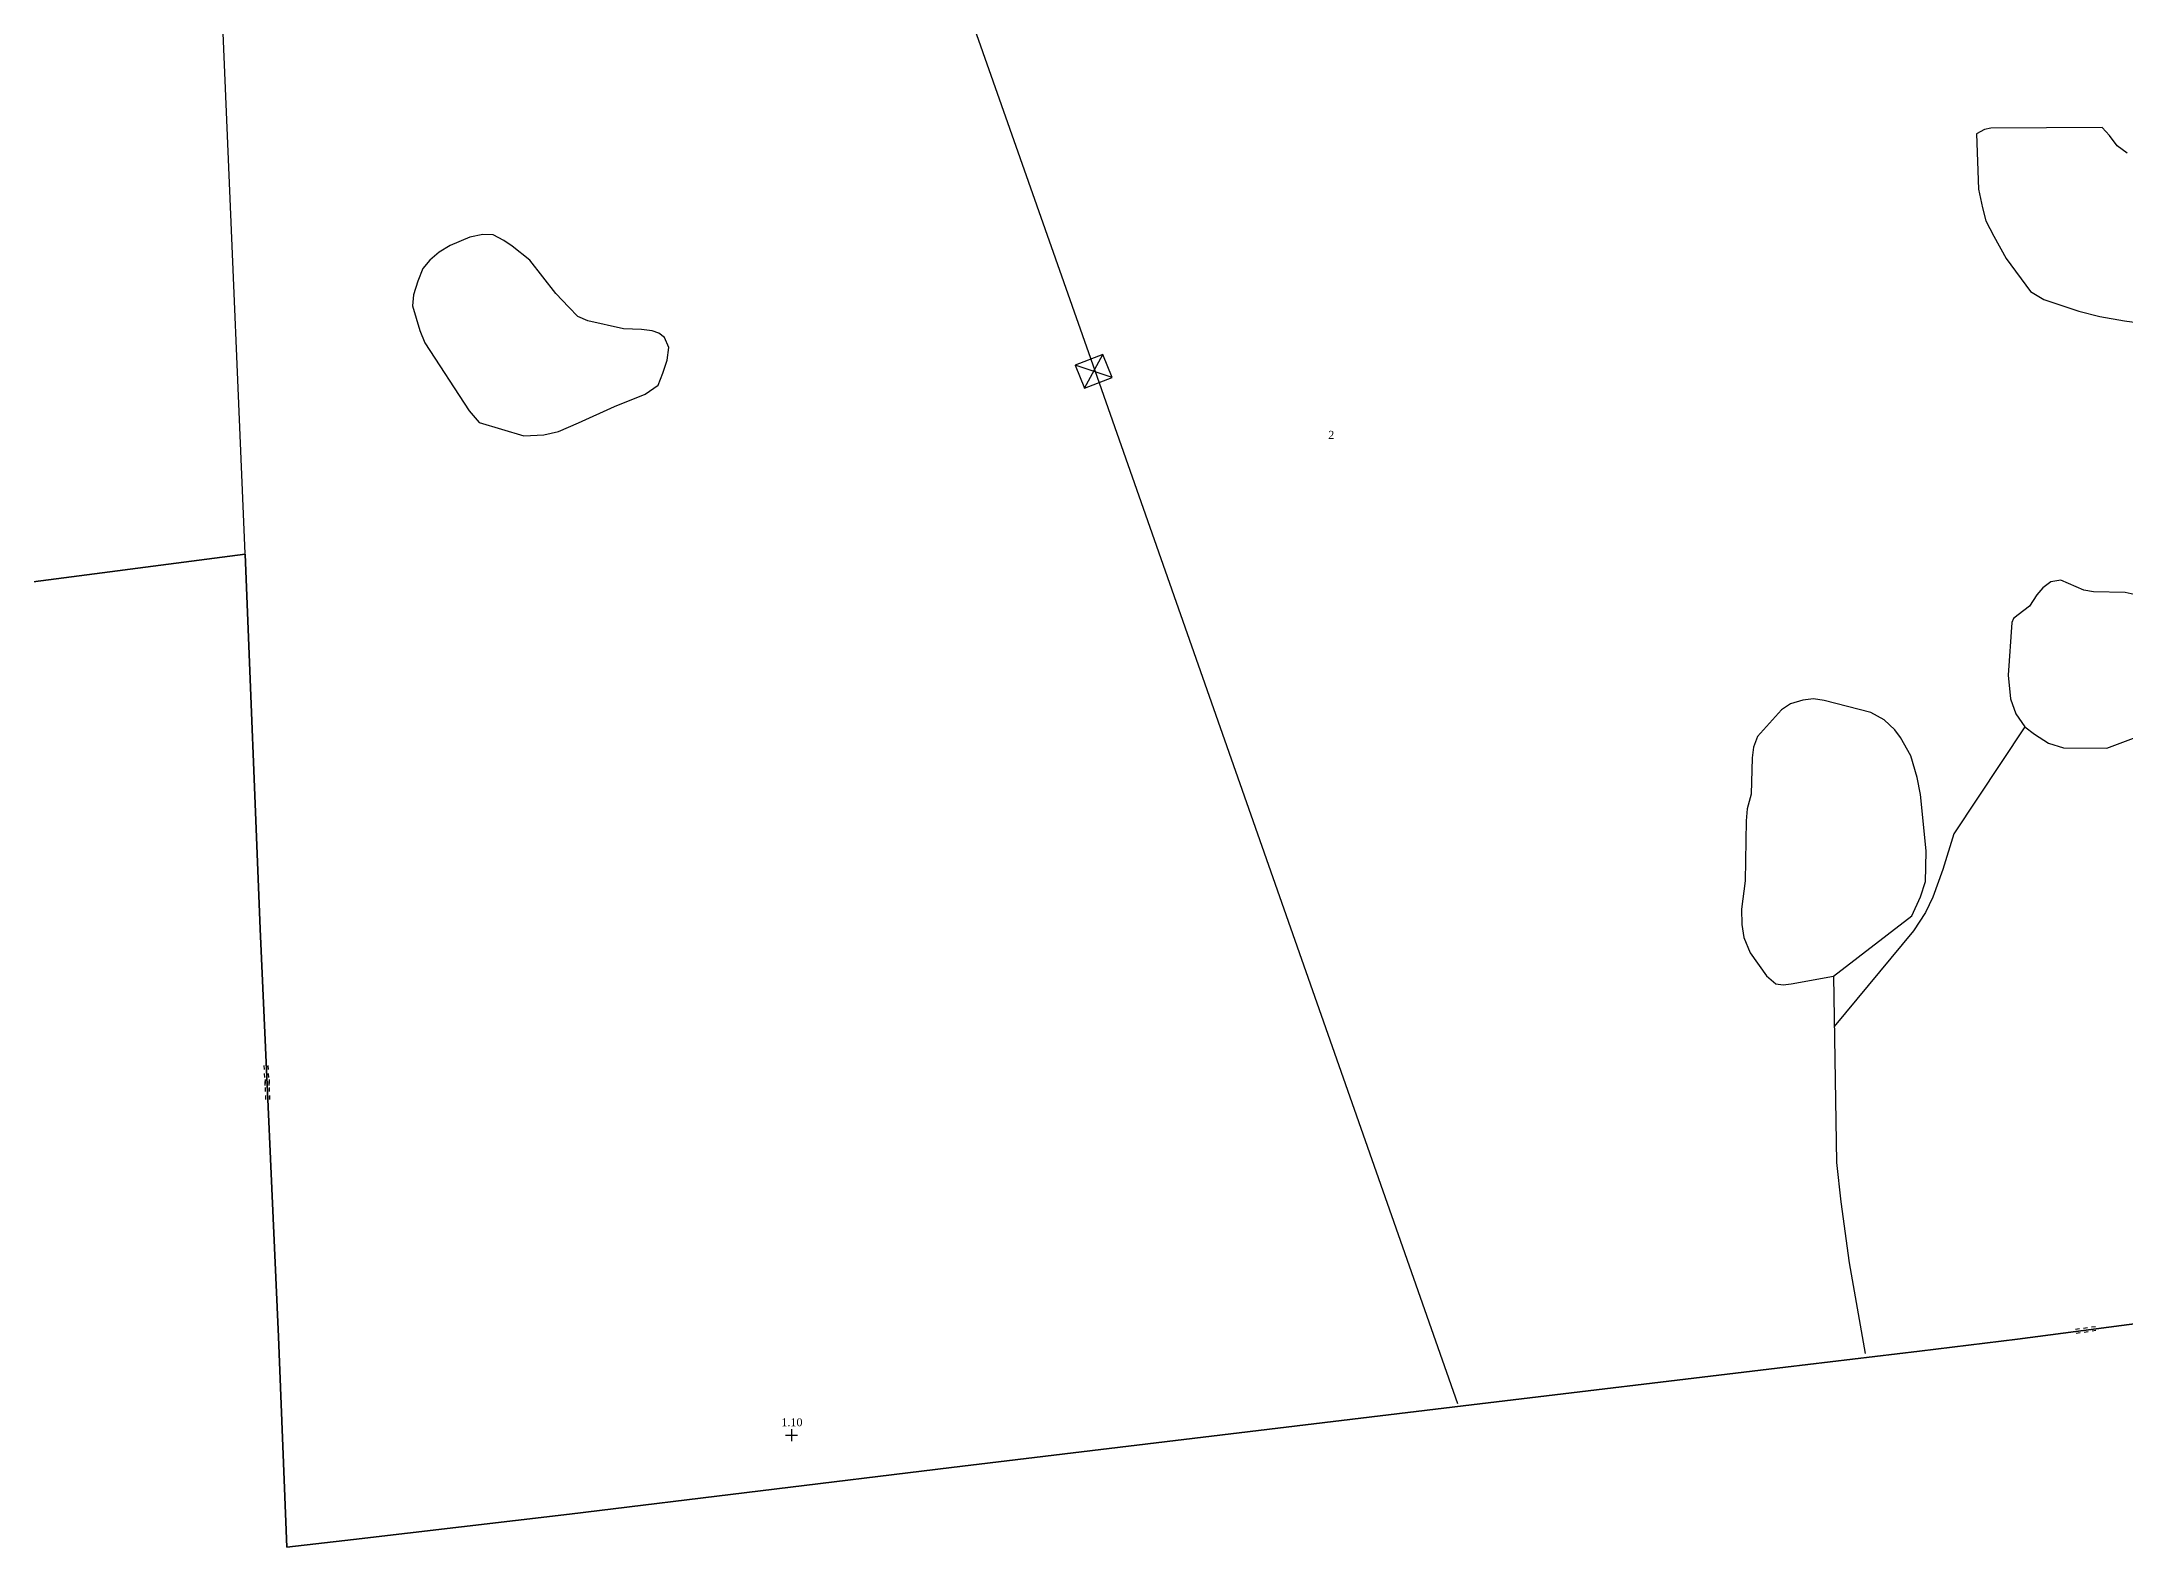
# Model space of a CAD drawing. Extents: x 422699 to 424118, y 6436533 to 6438295.
# Drawn here: x 423121 to 423642, y 6437456 to 6437832 of the extents above; entities that cross this region are included whole.
import ezdxf

# ---------------------------------------------------------------- set-up
doc = ezdxf.new("R2010")
doc.units = 0
doc.linetypes.add('CONTINU', pattern=[0])
doc.layers.get('0').update_dxf_attribs({"linetype": 'CONTINU'})
for name, color, linetype in [('1LIEUDIT', 7, 'CONTINU'), ('1PARCELLE', 7, 'CONTINU'), ('1SECTION', 7, 'CONTINU'), ('1SUBDSECT', 7, 'CONTINU'), ('3CALVAIRE', 7, 'CONTINU'), ('3CALVAIRETEX', 7, 'CONTINU'), ('3EDF', 7, 'CONTINU'), ('3FOSSEMI', 7, 'CONTINU'), ('3PARCELLETEX', 7, 'CONTINU'), ('3SENTIER', 7, 'CONTINU')]:
    doc.layers.add(name, color=color, linetype=linetype)
doc.styles.get("Standard").update_dxf_attribs({"font": 'Times New Roman'})

# ---------------------------------------------------------------- blocks, each defined once
blk = doc.blocks.new('FOSSMI')
for p, q in [((-2.5, 0.5), (-1.5, 0.5)), ((-0.5, 0.5), (0.5, 0.5)), ((1.5, 0.5), (2.5, 0.5)), ((-2.5, -0.5), (-1.5, -0.5)), ((-0.5, -0.5), (0.5, -0.5)), ((1.5, -0.5), (2.5, -0.5))]:
    blk.add_line(p, q)
blk = doc.blocks.new('DETATOPO')
for points in [[(-1.5, 0), (1.5, 0)], [(0, -1.5), (0, 1.5)]]:
    blk.add_lwpolyline(points)

msp = doc.modelspace()

# ---------------------------------------------------------------- linework, layer by layer
at = {"layer": '1LIEUDIT'}
msp.add_lwpolyline([(423111.06, 6437695.96), (423171.68, 6437703.89), (423175.46, 6437610.2), (423180.04, 6437508.26), (423182.15, 6437455.61), (423198.83, 6437457.53), (423252.78, 6437463.94), (423348.33, 6437475.58), (423476.2, 6437491.01), (423556.78, 6437500.66), (423590.26, 6437504.63), (423614.75, 6437507.69), (423699.8, 6437518.81)], dxfattribs=at)
at = {"layer": '1PARCELLE'}
msp.add_lwpolyline([(423699.8, 6437518.81), (423614.75, 6437507.69), (423590.26, 6437504.63), (423556.78, 6437500.66), (423476.2, 6437491.01), (423348.33, 6437475.58), (423252.78, 6437463.94), (423198.83, 6437457.53), (423182.15, 6437455.61), (423180.04, 6437508.26), (423175.46, 6437610.2), (423171.68, 6437703.89), (423111.06, 6437695.96)], dxfattribs=at)
at = {"layer": '1SECTION'}
msp.add_lwpolyline([(423111.06, 6437695.96), (423171.68, 6437703.89), (423175.46, 6437610.2), (423180.04, 6437508.26), (423182.15, 6437455.61), (423198.83, 6437457.53), (423252.78, 6437463.94), (423348.33, 6437475.58), (423476.2, 6437491.01), (423556.78, 6437500.66), (423590.26, 6437504.63), (423614.75, 6437507.69), (423699.8, 6437518.81)], dxfattribs=at)
at = {"layer": '1SUBDSECT'}
msp.add_lwpolyline([(423111.06, 6437695.96), (423171.68, 6437703.89), (423175.46, 6437610.2), (423180.04, 6437508.26), (423182.15, 6437455.61), (423198.83, 6437457.53), (423252.78, 6437463.94), (423348.33, 6437475.58), (423476.2, 6437491.01), (423556.78, 6437500.66), (423590.26, 6437504.63), (423614.75, 6437507.69), (423699.8, 6437518.81)], dxfattribs=at)
at = {"layer": '3EDF'}
msp.add_lwpolyline([(423214.78, 6438230.81), (423384.14, 6437749.8), (423474.82, 6437491.59)], dxfattribs=at)
at = {"layer": '3SENTIER'}
for points in [[(423162.12, 6437928.86), (423171.63, 6437704.12)], [(423608.14, 6437810.39), (423606.55, 6437810.05), (423604.52, 6437809.04), (423605.06, 6437795.16), (423606.05, 6437790.48), (423606.91, 6437787.27), (423608.83, 6437783.42), (423611.98, 6437777.81), (423618.02, 6437769.57), (423621.34, 6437767.6), (423630.13, 6437764.65), (423635.4, 6437763.32), (423641.54, 6437762.25), (423645.16, 6437761.76)], [(423642.16, 6437804.14), (423639.69, 6437806), (423637.77, 6437808.56), (423635.97, 6437810.59), (423608.14, 6437810.39)], [(423242.85, 6437777.43), (423238.45, 6437780.92), (423236.39, 6437782.36), (423233.72, 6437783.76), (423231.12, 6437783.84), (423227.9, 6437783.15), (423222.96, 6437781.05), (423220.21, 6437779.45), (423217.85, 6437777.43), (423216.15, 6437775.33), (423214.84, 6437772.13), (423213.81, 6437768.78), (423213.53, 6437765.97), (423215.36, 6437759.87), (423216.66, 6437756.76), (423227.69, 6437739.78), (423230.22, 6437736.82), (423241.42, 6437733.48), (423246.41, 6437733.73), (423250.02, 6437734.62), (423255.02, 6437736.76), (423264.06, 6437740.79), (423271.72, 6437743.93), (423274.94, 6437746.19), (423276.12, 6437749.19), (423277.23, 6437752.43), (423277.66, 6437755.59), (423276.56, 6437758.08), (423275.14, 6437759.15), (423273.42, 6437759.73), (423270.79, 6437760.11), (423266.31, 6437760.25), (423257.37, 6437762.21), (423254.91, 6437763.31), (423252.62, 6437765.65), (423249.35, 6437769.1), (423242.85, 6437777.43)], [(423379.17, 6437751.2), (423381.56, 6437745.43), (423388.43, 6437748.12), (423386.15, 6437753.84), (423379.17, 6437751.2)], [(423388.43, 6437748.12), (423379.17, 6437751.2)], [(423381.56, 6437745.43), (423386.15, 6437753.84)], [(423645.44, 6437693.53), (423641.72, 6437694.29), (423633.8, 6437694.46), (423631.36, 6437694.88), (423625.64, 6437697.41), (423623.14, 6437697.02), (423621.15, 6437695.47), (423619.66, 6437693.76), (423617.81, 6437690.87), (423614.99, 6437688.71), (423613.76, 6437687.86), (423613.35, 6437686.79), (423612.46, 6437673.64), (423613.04, 6437667.77), (423614.38, 6437663.96), (423616.58, 6437660.74), (423598.86, 6437634.03), (423596.11, 6437625.06), (423593.6, 6437618.17), (423591.75, 6437614.33), (423588.8, 6437609.73), (423568.98, 6437585.84)], [(423568.77, 6437598.39), (423588.37, 6437613.48), (423590.56, 6437618.2), (423591.81, 6437622.06), (423591.88, 6437625.62), (423591.97, 6437629.71), (423590.51, 6437643.83), (423589.7, 6437648.05), (423588.11, 6437653.46), (423585.55, 6437658.1), (423584.14, 6437659.99), (423581.42, 6437662.46), (423578.08, 6437664.3), (423566.48, 6437667.3), (423563.77, 6437667.75), (423561.13, 6437667.41), (423558.02, 6437666.47), (423555.82, 6437665.02), (423549.81, 6437658.3), (423548.82, 6437655.66), (423548.49, 6437653.02), (423548.21, 6437643.89), (423547.17, 6437640.27), (423546.94, 6437637.22), (423546.71, 6437622.23), (423545.79, 6437615.17), (423545.91, 6437611.36), (423546.39, 6437608.08), (423547.92, 6437604.21), (423552.05, 6437598.48), (423554.33, 6437596.53), (423556.19, 6437596.21), (423558.18, 6437596.49), (423568.77, 6437598.39), (423569.56, 6437551.82), (423570.64, 6437541.98), (423572.69, 6437526.74), (423576.71, 6437504.09)], [(423616.58, 6437660.74), (423619.06, 6437658.88), (423622.55, 6437656.63), (423626.31, 6437655.46), (423637.13, 6437655.42), (423645.09, 6437658.41)]]:
    msp.add_lwpolyline(points, dxfattribs=at)

# ---------------------------------------------------------------- block references
at = {"layer": '3CALVAIRE', "rotation": 270}
msp.add_blockref('DETATOPO', (423308.26, 6437483.62), dxfattribs=at)
at = {"layer": '3FOSSEMI'}
for p, rotation in [((423177.11, 6437573.57), 93.1), ((423177.33, 6437570.05), 90.9), ((423631.86, 6437509.92), 188.2)]:
    msp.add_blockref('FOSSMI', p, dxfattribs=dict(at, rotation=rotation))

# ---------------------------------------------------------------- texts
at = {"layer": '3CALVAIRETEX'}
msp.add_text('1.10', height=2, dxfattribs=at).set_placement((423305.76, 6437485.89))
at = {"layer": '3PARCELLETEX'}
msp.add_text('2', height=2, dxfattribs=at).set_placement((423442.47, 6437732.74))

doc.saveas('drawing.dxf')
